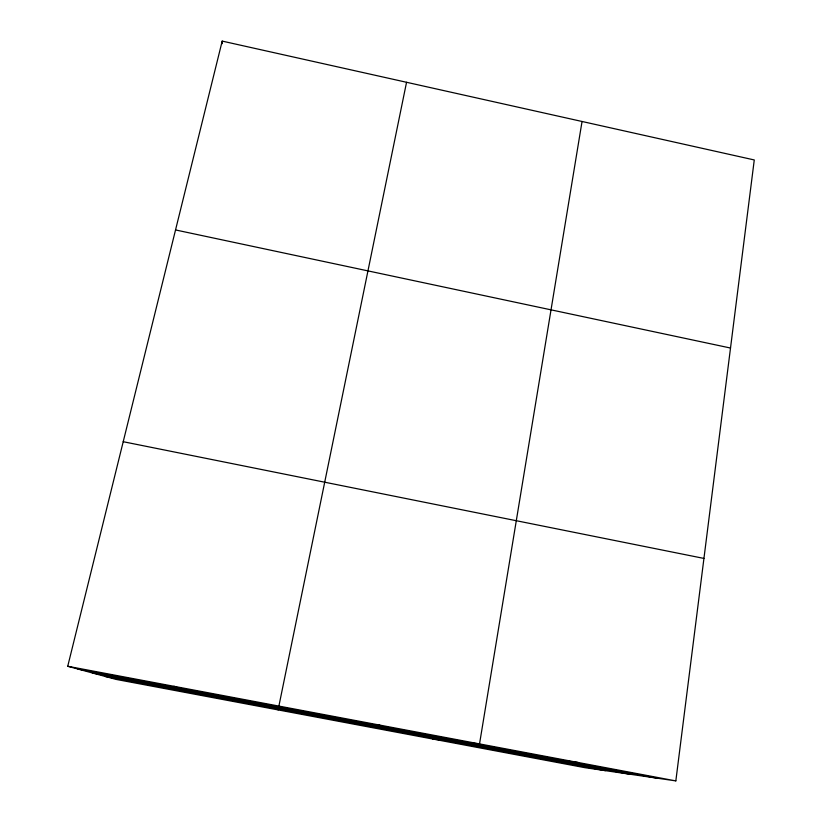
<?xml version="1.0" encoding="UTF-8"?>
<svg xmlns="http://www.w3.org/2000/svg" width="822" height="822" viewBox="0 0 822 822"><rect width="100%" height="100%" fill="white"/><g stroke="black" fill="none" stroke-linecap="round" stroke-linejoin="round"><path stroke-width="1.23" d="M675.838 780.9L754.267 159.951L222.197 41.1L67.733 666.272L116.046 679.404L584.863 767.676L675.838 780.9L67.733 666.272M582.048 121.481L479.534 743.9L432.752 739.04M406.551 82.282L278.103 709.92M374.77 724.973L379.795 725.096M563.82 760.607L578.215 762.497M77.843 669.016L656.922 778.146M92.331 672.951L629.693 774.19M105.185 676.444L605.434 770.666M123.218 441.712L703.94 558.426M175.538 229.944L730.511 348.035M173.945 686.288L178.847 688.055M222.197 41.1L222.392 43.648"/></g></svg>
